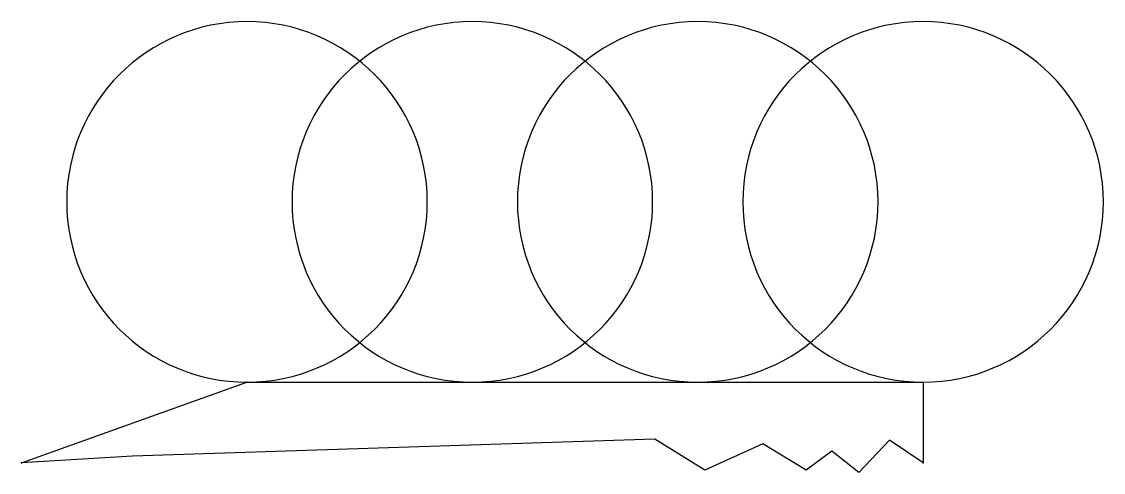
# Model space of a CAD drawing. Extents: x 0 to 120, y -1 to 49.
import ezdxf

# ---------------------------------------------------------------- set-up
doc = ezdxf.new("R2010")
doc.units = 0
doc.layers.get('0').update_dxf_attribs({"linetype": 'CONTINUOUS'})
for name, color, linetype in [('1', 12, 'CONTINUOUS'), ('2', 192, 'CONTINUOUS'), ('3', 5, 'CONTINUOUS'), ('4', 96, 'CONTINUOUS'), ('5', 7, 'CONTINUOUS'), ('6', 7, 'CONTINUOUS')]:
    doc.layers.add(name, color=color, linetype=linetype)

msp = doc.modelspace()

# ---------------------------------------------------------------- linework, layer by layer
msp.add_line((0, 0), (25, 8.94))
at = {"color": 1}
for p in [(25, 8.94), (0, 0)]:
    msp.add_point(p, dxfattribs=at)
at = {"layer": '1', "color": 1}
msp.add_arc((25, 28.94), 20, 270, 90, dxfattribs=at)
at = {"layer": '2', "color": 2}
msp.add_line((25, 8.94), (50, 8.94), dxfattribs=at)
at = {"layer": '2', "color": 1}
for centre, start, end in [((25, 28.94), 90, 270), ((50, 28.94), 270, 90)]:
    msp.add_arc(centre, 20, start, end, dxfattribs=at)
at = {"layer": '3', "color": 2}
msp.add_line((50, 8.94), (75, 8.94), dxfattribs=at)
at = {"layer": '3', "color": 1}
for centre, start, end in [((50, 28.94), 90, 270), ((75, 28.94), 270, 90)]:
    msp.add_arc(centre, 20, start, end, dxfattribs=at)
at = {"layer": '4', "color": 2}
msp.add_line((75, 8.94), (100, 8.94), dxfattribs=at)
at = {"layer": '4', "color": 1}
for centre, start, end in [((75, 28.94), 90, 270), ((100, 28.94), 270, 90)]:
    msp.add_arc(centre, 20, start, end, dxfattribs=at)
at = {"layer": '5', "color": 7}
msp.add_line((100, 8.94), (100, 0), dxfattribs=at)
at = {"layer": '5', "color": 1}
msp.add_arc((100, 28.94), 20, 90, 270, dxfattribs=at)
at = {"layer": '6'}
msp.add_lwpolyline([(100, 0), (96.28, 2.51), (92.86, -1.07), (89.89, 1.29), (87.04, -0.82), (82.24, 2.11), (75.8, -0.82), (70.23, 2.63), (12.31, 0.73), (0, 0)], dxfattribs=at)
at = {"layer": '6', "color": 7}
msp.add_point((100, 0), dxfattribs=at)

doc.saveas('drawing.dxf')
